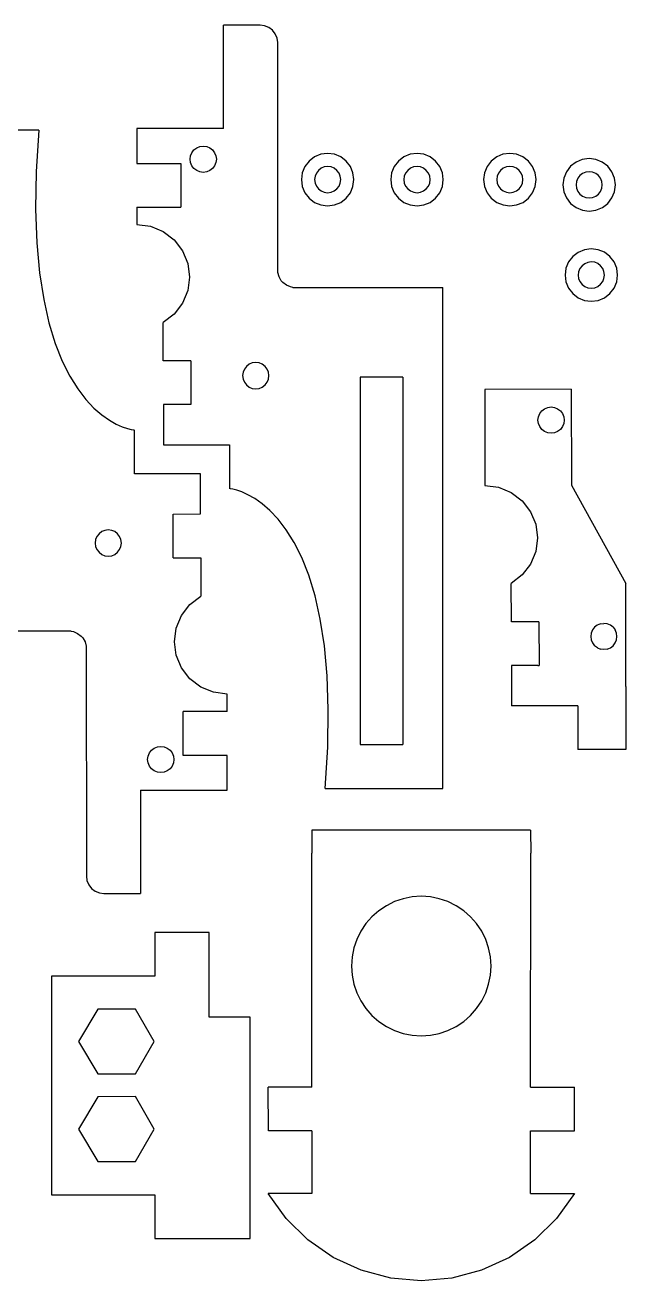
# Model space of a CAD drawing. Header units: millimetres. Extents: x -155 to 135, y -62 to 86.
# Drawn here: x -54.3 to 14.4, y -57.5 to 86.1 of the extents above; entities that cross this region are included whole.
import ezdxf

# ---------------------------------------------------------------- set-up
doc = ezdxf.new("R2010")
doc.units = ezdxf.units.MM

msp = doc.modelspace()

# ---------------------------------------------------------------- linework, layer by layer
for p, q in [((-31.64, 74.29), (-31.65, 86.11)), ((-27.45, 86.11), (-31.65, 86.11)), ((-26.93, 86.04), (-27.45, 86.11)), ((-26.44, 85.84), (-26.93, 86.04)), ((-26.03, 85.52), (-26.44, 85.84)), ((-25.71, 85.11), (-26.03, 85.52)), ((-25.51, 84.62), (-25.71, 85.11)), ((-25.44, 84.11), (-25.51, 84.62)), ((-25.43, 57.83), (-25.44, 84.11)), ((-52.76, 74.09), (-66.2, 74.09)), ((-52.76, 74.09), (-53.05, 69.35)), ((-41.53, 74.29), (-41.53, 70.3)), ((-31.64, 74.29), (-41.53, 74.29)), ((-35.25, 71.52), (-35.01, 71.83)), ((-35.01, 71.83), (-34.7, 72.07)), ((-34.7, 72.07), (-34.34, 72.22)), ((-34.34, 72.22), (-33.95, 72.27)), ((-33.95, 72.27), (-33.56, 72.22)), ((-33.56, 72.22), (-33.2, 72.07)), ((-33.2, 72.07), (-32.89, 71.83)), ((-32.89, 71.83), (-32.65, 71.52)), ((-35.45, 70.77), (-35.4, 71.16)), ((-35.4, 70.38), (-35.45, 70.77)), ((-35.4, 71.16), (-35.25, 71.52)), ((-35.25, 70.02), (-35.4, 70.38)), ((-32.65, 71.52), (-32.5, 71.16)), ((-32.5, 70.38), (-32.65, 70.02)), ((-32.5, 71.16), (-32.45, 70.77)), ((-32.45, 70.77), (-32.5, 70.38)), ((-21.85, 70.56), (-22.33, 69.94)), ((-21.23, 71.04), (-21.85, 70.56)), ((-20.51, 71.34), (-21.23, 71.04)), ((-19.73, 71.44), (-20.51, 71.34)), ((-18.95, 71.34), (-19.73, 71.44)), ((-18.23, 71.04), (-18.95, 71.34)), ((-17.61, 70.56), (-18.23, 71.04)), ((-17.13, 69.94), (-17.61, 70.56)), ((-11.63, 70.56), (-12.11, 69.94)), ((-11.01, 71.04), (-11.63, 70.56)), ((-10.29, 71.34), (-11.01, 71.04)), ((-9.51, 71.44), (-10.29, 71.34)), ((-8.73, 71.34), (-9.51, 71.44)), ((-8.01, 71.04), (-8.73, 71.34)), ((-7.39, 70.56), (-8.01, 71.04)), ((-6.91, 69.94), (-7.39, 70.56)), ((-1.02, 70.56), (-1.5, 69.94)), ((-0.4, 71.04), (-1.02, 70.56)), ((0.32, 71.34), (-0.4, 71.04)), ((1.1, 71.44), (0.32, 71.34)), ((1.88, 71.34), (1.1, 71.44)), ((2.6, 71.04), (1.88, 71.34)), ((3.22, 70.56), (2.6, 71.04)), ((3.7, 69.94), (3.22, 70.56)), ((8.67, 70.43), (8.05, 69.96)), ((9.39, 70.73), (8.67, 70.43)), ((10.17, 70.84), (9.39, 70.73)), ((10.95, 70.74), (10.17, 70.84)), ((11.67, 70.44), (10.95, 70.74)), ((12.29, 69.96), (11.67, 70.44)), ((-53.05, 69.35), (-53.12, 65.07)), ((-41.53, 70.3), (-36.53, 70.3)), ((-36.53, 70.3), (-36.53, 65.3)), ((-35.01, 69.71), (-35.25, 70.02)), ((-34.7, 69.47), (-35.01, 69.71)), ((-34.34, 69.32), (-34.7, 69.47)), ((-33.95, 69.27), (-34.34, 69.32)), ((-33.56, 69.32), (-33.95, 69.27)), ((-33.2, 69.47), (-33.56, 69.32)), ((-32.89, 69.71), (-33.2, 69.47)), ((-32.65, 70.02), (-32.89, 69.71)), ((-22.63, 69.22), (-22.73, 68.44)), ((-22.33, 69.94), (-22.63, 69.22)), ((-21.02, 69.19), (-21.17, 68.83)), ((-20.79, 69.5), (-21.02, 69.19)), ((-20.48, 69.74), (-20.79, 69.5)), ((-20.11, 69.89), (-20.48, 69.74)), ((-19.73, 69.94), (-20.11, 69.89)), ((-19.34, 69.89), (-19.73, 69.94)), ((-18.98, 69.74), (-19.34, 69.89)), ((-18.67, 69.5), (-18.98, 69.74)), ((-18.43, 69.19), (-18.67, 69.5)), ((-18.28, 68.83), (-18.43, 69.19)), ((-16.83, 69.22), (-17.13, 69.94)), ((-16.73, 68.44), (-16.83, 69.22)), ((-12.41, 69.22), (-12.51, 68.44)), ((-12.11, 69.94), (-12.41, 69.22)), ((-10.81, 69.19), (-10.96, 68.83)), ((-10.57, 69.5), (-10.81, 69.19)), ((-10.26, 69.74), (-10.57, 69.5)), ((-9.9, 69.89), (-10.26, 69.74)), ((-9.51, 69.94), (-9.9, 69.89)), ((-9.12, 69.89), (-9.51, 69.94)), ((-8.76, 69.74), (-9.12, 69.89)), ((-8.45, 69.5), (-8.76, 69.74)), ((-8.21, 69.19), (-8.45, 69.5)), ((-8.06, 68.83), (-8.21, 69.19)), ((-6.61, 69.22), (-6.91, 69.94)), ((-6.51, 68.44), (-6.61, 69.22)), ((-1.8, 69.22), (-1.9, 68.44)), ((-1.5, 69.94), (-1.8, 69.22)), ((-0.2, 69.19), (-0.35, 68.83)), ((0.04, 69.5), (-0.2, 69.19)), ((0.35, 69.74), (0.04, 69.5)), ((0.71, 69.89), (0.35, 69.74)), ((1.1, 69.94), (0.71, 69.89)), ((1.49, 69.89), (1.1, 69.94)), ((1.85, 69.74), (1.49, 69.89)), ((2.16, 69.5), (1.85, 69.74)), ((2.4, 69.19), (2.16, 69.5)), ((2.55, 68.83), (2.4, 69.19)), ((4, 69.22), (3.7, 69.94)), ((4.1, 68.44), (4, 69.22)), ((7.57, 69.34), (7.27, 68.61)), ((8.05, 69.96), (7.57, 69.34)), ((9.42, 69.14), (9.11, 68.9)), ((9.78, 69.29), (9.42, 69.14)), ((10.17, 69.34), (9.78, 69.29)), ((10.56, 69.29), (10.17, 69.34)), ((10.92, 69.14), (10.56, 69.29)), ((11.23, 68.9), (10.92, 69.14)), ((12.77, 69.34), (12.29, 69.96)), ((13.07, 68.62), (12.77, 69.34)), ((-22.73, 68.44), (-22.63, 67.66)), ((-22.63, 67.66), (-22.32, 66.94)), ((-21.17, 68.83), (-21.23, 68.44)), ((-21.23, 68.44), (-21.17, 68.05)), ((-21.17, 68.05), (-21.02, 67.69)), ((-21.02, 67.69), (-20.79, 67.38)), ((-18.67, 67.38), (-18.43, 67.69)), ((-18.43, 67.69), (-18.28, 68.05)), ((-18.23, 68.44), (-18.28, 68.83)), ((-18.28, 68.05), (-18.23, 68.44)), ((-17.13, 66.94), (-16.83, 67.67)), ((-16.83, 67.67), (-16.73, 68.44)), ((-12.51, 68.44), (-12.41, 67.66)), ((-12.41, 67.66), (-12.11, 66.94)), ((-10.96, 68.83), (-11.01, 68.44)), ((-11.01, 68.44), (-10.96, 68.05)), ((-10.96, 68.05), (-10.81, 67.69)), ((-10.81, 67.69), (-10.57, 67.38)), ((-8.45, 67.38), (-8.21, 67.69)), ((-8.21, 67.69), (-8.06, 68.05)), ((-8.01, 68.44), (-8.06, 68.83)), ((-8.06, 68.05), (-8.01, 68.44)), ((-6.91, 66.94), (-6.61, 67.67)), ((-6.61, 67.67), (-6.51, 68.44)), ((-1.9, 68.44), (-1.8, 67.66)), ((-1.8, 67.66), (-1.5, 66.94)), ((-0.35, 68.83), (-0.4, 68.44)), ((-0.4, 68.44), (-0.35, 68.05)), ((-0.35, 68.05), (-0.2, 67.69)), ((-0.2, 67.69), (0.04, 67.38)), ((2.16, 67.38), (2.4, 67.69)), ((2.4, 67.69), (2.55, 68.05)), ((2.6, 68.44), (2.55, 68.83)), ((2.55, 68.05), (2.6, 68.44)), ((3.7, 66.94), (4, 67.67)), ((4, 67.67), (4.1, 68.44)), ((7.27, 68.61), (7.17, 67.84)), ((7.17, 67.84), (7.27, 67.06)), ((8.73, 68.22), (8.67, 67.84)), ((8.67, 67.84), (8.73, 67.45)), ((8.87, 68.59), (8.73, 68.22)), ((9.11, 68.9), (8.87, 68.59)), ((11.47, 68.59), (11.23, 68.9)), ((11.62, 68.23), (11.47, 68.59)), ((11.67, 67.84), (11.62, 68.23)), ((11.62, 67.45), (11.67, 67.84)), ((13.17, 67.84), (13.07, 68.62)), ((13.07, 67.06), (13.17, 67.84)), ((-22.32, 66.94), (-21.85, 66.32)), ((-21.85, 66.32), (-21.23, 65.84)), ((-20.79, 67.38), (-20.47, 67.14)), ((-20.47, 67.14), (-20.11, 66.99)), ((-20.11, 66.99), (-19.73, 66.94)), ((-19.73, 66.94), (-19.34, 66.99)), ((-19.34, 66.99), (-18.98, 67.14)), ((-18.98, 67.14), (-18.67, 67.38)), ((-18.22, 65.84), (-17.6, 66.32)), ((-17.6, 66.32), (-17.13, 66.94)), ((-12.11, 66.94), (-11.63, 66.32)), ((-11.63, 66.32), (-11.01, 65.84)), ((-10.57, 67.38), (-10.26, 67.14)), ((-10.26, 67.14), (-9.89, 66.99)), ((-9.89, 66.99), (-9.51, 66.94)), ((-9.51, 66.94), (-9.12, 66.99)), ((-9.12, 66.99), (-8.76, 67.14)), ((-8.76, 67.14), (-8.45, 67.38)), ((-8.01, 65.84), (-7.38, 66.32)), ((-7.38, 66.32), (-6.91, 66.94)), ((-1.5, 66.94), (-1.02, 66.32)), ((-1.02, 66.32), (-0.4, 65.84)), ((0.04, 67.38), (0.35, 67.14)), ((0.35, 67.14), (0.72, 66.99)), ((0.72, 66.99), (1.1, 66.94)), ((1.1, 66.94), (1.49, 66.99)), ((1.49, 66.99), (1.85, 67.14)), ((1.85, 67.14), (2.16, 67.38)), ((2.61, 65.84), (3.23, 66.32)), ((3.23, 66.32), (3.7, 66.94)), ((7.27, 67.06), (7.57, 66.34)), ((7.57, 66.34), (8.05, 65.71)), ((8.73, 67.45), (8.88, 67.09)), ((8.88, 67.09), (9.11, 66.78)), ((9.11, 66.78), (9.43, 66.54)), ((9.43, 66.54), (9.79, 66.39)), ((9.79, 66.39), (10.17, 66.34)), ((10.17, 66.34), (10.56, 66.39)), ((10.56, 66.39), (10.92, 66.54)), ((10.92, 66.54), (11.23, 66.78)), ((11.23, 66.78), (11.47, 67.09)), ((11.47, 67.09), (11.62, 67.45)), ((12.3, 65.72), (12.77, 66.34)), ((12.77, 66.34), (13.07, 67.06)), ((-53.12, 65.07), (-52.98, 61.22)), ((-41.53, 65.3), (-41.53, 63.3)), ((-41.53, 65.3), (-36.53, 65.3)), ((-21.23, 65.84), (-20.5, 65.54)), ((-20.5, 65.54), (-19.73, 65.44)), ((-19.73, 65.44), (-18.95, 65.54)), ((-18.95, 65.54), (-18.22, 65.84)), ((-11.01, 65.84), (-10.28, 65.54)), ((-10.28, 65.54), (-9.51, 65.44)), ((-9.51, 65.44), (-8.73, 65.54)), ((-8.73, 65.54), (-8.01, 65.84)), ((-0.4, 65.84), (0.33, 65.54)), ((0.33, 65.54), (1.1, 65.44)), ((1.1, 65.44), (1.88, 65.54)), ((1.88, 65.54), (2.61, 65.84)), ((8.05, 65.71), (8.67, 65.24)), ((8.67, 65.24), (9.4, 64.94)), ((9.4, 64.94), (10.17, 64.84)), ((10.17, 64.84), (10.95, 64.94)), ((10.95, 64.94), (11.68, 65.24)), ((11.68, 65.24), (12.3, 65.72)), ((-41.53, 63.3), (-39.98, 63.1)), ((-39.98, 63.1), (-38.53, 62.5)), ((-38.53, 62.5), (-37.29, 61.55)), ((-52.98, 61.22), (-52.66, 57.79)), ((-37.29, 61.55), (-36.33, 60.3)), ((9.64, 60.42), (8.92, 60.12)), ((10.42, 60.53), (9.64, 60.42)), ((11.19, 60.42), (10.42, 60.53)), ((11.92, 60.13), (11.19, 60.42)), ((-36.33, 60.3), (-35.73, 58.86)), ((7.82, 59.02), (7.52, 58.3)), ((8.3, 59.65), (7.82, 59.02)), ((8.92, 60.12), (8.3, 59.65)), ((10.03, 58.97), (9.67, 58.82)), ((10.42, 59.03), (10.03, 58.97)), ((10.81, 58.98), (10.42, 59.03)), ((11.17, 58.83), (10.81, 58.98)), ((12.54, 59.65), (11.92, 60.13)), ((13.02, 59.03), (12.54, 59.65)), ((13.32, 58.3), (13.02, 59.03)), ((-52.66, 57.79), (-52.19, 54.74)), ((-35.73, 58.86), (-35.53, 57.3)), ((-25.29, 57.33), (-25.43, 57.83)), ((7.52, 58.3), (7.42, 57.52)), ((7.42, 57.52), (7.52, 56.75)), ((8.97, 57.91), (8.92, 57.52)), ((8.92, 57.52), (8.97, 57.14)), ((9.12, 58.27), (8.97, 57.91)), ((9.36, 58.59), (9.12, 58.27)), ((9.67, 58.82), (9.36, 58.59)), ((11.48, 58.59), (11.17, 58.83)), ((11.72, 58.28), (11.48, 58.59)), ((11.87, 57.92), (11.72, 58.28)), ((11.92, 57.53), (11.87, 57.92)), ((11.87, 57.14), (11.92, 57.53)), ((13.42, 57.53), (13.32, 58.3)), ((13.32, 56.75), (13.42, 57.53)), ((-35.53, 57.3), (-35.73, 55.75)), ((-25.03, 56.87), (-25.29, 57.33)), ((-24.86, 56.68), (-25.03, 56.87)), ((-24.44, 56.36), (-24.86, 56.68)), ((-23.96, 56.16), (-24.44, 56.36)), ((-23.7, 56.11), (-23.96, 56.16)), ((-23.7, 56.11), (-6.56, 56.09)), ((-6.56, -1.19), (-6.56, 56.09)), ((7.52, 56.75), (7.82, 56.02)), ((7.82, 56.02), (8.3, 55.4)), ((8.97, 57.14), (9.12, 56.77)), ((9.12, 56.77), (9.36, 56.46)), ((9.36, 56.46), (9.67, 56.23)), ((9.67, 56.23), (10.03, 56.08)), ((10.03, 56.08), (10.42, 56.03)), ((10.42, 56.03), (10.81, 56.08)), ((10.81, 56.08), (11.17, 56.23)), ((11.17, 56.23), (11.48, 56.47)), ((11.48, 56.47), (11.72, 56.78)), ((11.72, 56.78), (11.87, 57.14)), ((12.54, 55.41), (13.02, 56.03)), ((13.02, 56.03), (13.32, 56.75)), ((-52.19, 54.74), (-51.59, 52.05)), ((-35.73, 55.75), (-36.33, 54.3)), ((8.3, 55.4), (8.92, 54.93)), ((8.92, 54.93), (9.64, 54.63)), ((9.64, 54.63), (10.42, 54.53)), ((10.42, 54.53), (11.2, 54.63)), ((11.2, 54.63), (11.92, 54.93)), ((11.92, 54.93), (12.54, 55.41)), ((-36.33, 54.3), (-37.29, 53.06)), ((-51.59, 52.05), (-50.88, 49.71)), ((-37.29, 53.06), (-38.53, 52.11)), ((-38.52, 47.71), (-38.53, 52.11)), ((-50.88, 49.71), (-50.08, 47.69)), ((-50.08, 47.69), (-49.21, 45.96)), ((-35.37, 47.71), (-38.52, 47.71)), ((-35.37, 47.71), (-35.37, 42.71)), ((-28.34, 47.47), (-28.7, 47.32)), ((-27.95, 47.52), (-28.34, 47.47)), ((-27.56, 47.47), (-27.95, 47.52)), ((-27.2, 47.32), (-27.56, 47.47)), ((-49.21, 45.96), (-48.3, 44.5)), ((-29.4, 46.41), (-29.45, 46.02)), ((-29.45, 46.02), (-29.4, 45.63)), ((-29.25, 46.77), (-29.4, 46.41)), ((-29.01, 47.08), (-29.25, 46.77)), ((-28.7, 47.32), (-29.01, 47.08)), ((-26.89, 47.08), (-27.2, 47.32)), ((-26.65, 46.77), (-26.89, 47.08)), ((-26.5, 46.41), (-26.65, 46.77)), ((-26.45, 46.02), (-26.5, 46.41)), ((-26.5, 45.63), (-26.45, 46.02)), ((-29.4, 45.63), (-29.25, 45.27)), ((-29.25, 45.27), (-29.01, 44.96)), ((-29.01, 44.96), (-28.7, 44.72)), ((-28.7, 44.72), (-28.34, 44.57)), ((-28.34, 44.57), (-27.95, 44.52)), ((-27.95, 44.52), (-27.56, 44.57)), ((-27.56, 44.57), (-27.2, 44.72)), ((-27.2, 44.72), (-26.89, 44.96)), ((-26.89, 44.96), (-26.65, 45.27)), ((-26.65, 45.27), (-26.5, 45.63)), ((-16, 45.85), (-16, 3.85)), ((-11.15, 45.85), (-16, 45.85)), ((-11.15, 45.85), (-11.15, 3.85)), ((-48.3, 44.5), (-47.37, 43.3)), ((-47.37, 43.3), (-46.45, 42.32)), ((8.13, 44.46), (-1.76, 44.45)), ((-1.76, 44.45), (-1.74, 33.46)), ((8.13, 44.46), (8.14, 33.48)), ((-46.45, 42.32), (-45.54, 41.54)), ((-35.37, 42.71), (-38.51, 42.71)), ((-38.51, 42.71), (-38.5, 38.1)), ((4.37, 41.32), (4.52, 41.68)), ((4.52, 41.68), (4.76, 41.99)), ((4.76, 41.99), (5.07, 42.23)), ((5.07, 42.23), (5.43, 42.38)), ((5.43, 42.38), (5.82, 42.44)), ((5.82, 42.44), (6.21, 42.38)), ((6.21, 42.38), (6.57, 42.24)), ((6.57, 42.24), (6.88, 42)), ((6.88, 42), (7.12, 41.69)), ((7.12, 41.69), (7.27, 41.33)), ((-45.54, 41.54), (-44.69, 40.94)), ((-44.69, 40.94), (-43.9, 40.49)), ((-43.9, 40.49), (-43.21, 40.18)), ((4.32, 40.94), (4.37, 41.32)), ((4.37, 40.55), (4.32, 40.94)), ((4.52, 40.19), (4.37, 40.55)), ((7.27, 40.56), (7.12, 40.19)), ((7.27, 41.33), (7.32, 40.94)), ((7.32, 40.94), (7.27, 40.56)), ((-43.21, 40.18), (-42.63, 39.98)), ((-42.63, 39.98), (-42.19, 39.86)), ((-42.19, 39.86), (-41.91, 39.81)), ((-41.91, 39.81), (-41.81, 39.8)), ((-41.81, 34.8), (-41.81, 39.8)), ((4.76, 39.88), (4.52, 40.19)), ((5.07, 39.64), (4.76, 39.88)), ((5.44, 39.49), (5.07, 39.64)), ((5.82, 39.44), (5.44, 39.49)), ((6.21, 39.49), (5.82, 39.44)), ((6.57, 39.64), (6.21, 39.49)), ((6.88, 39.88), (6.57, 39.64)), ((7.12, 40.19), (6.88, 39.88)), ((-38.5, 38.1), (-30.96, 38.1)), ((-30.96, 38.1), (-30.95, 33.1)), ((-34.26, 34.81), (-41.81, 34.8)), ((-34.25, 30.2), (-34.26, 34.81)), ((-30.85, 33.09), (-30.95, 33.1)), ((-30.57, 33.04), (-30.85, 33.09)), ((-30.13, 32.92), (-30.57, 33.04)), ((-1.74, 33.46), (-0.19, 33.26)), ((-0.19, 33.26), (1.26, 32.66)), ((8.14, 33.48), (14.36, 22.27)), ((-29.55, 32.72), (-30.13, 32.92)), ((-28.86, 32.41), (-29.55, 32.72)), ((-28.07, 31.97), (-28.86, 32.41)), ((-27.22, 31.37), (-28.07, 31.97)), ((1.26, 32.66), (2.5, 31.71)), ((2.5, 31.71), (3.46, 30.46)), ((-37.39, 30.19), (-34.25, 30.2)), ((-37.39, 25.19), (-37.39, 30.19)), ((-26.32, 30.59), (-27.22, 31.37)), ((-25.39, 29.61), (-26.32, 30.59)), ((3.46, 30.46), (4.06, 29.02)), ((-24.46, 28.4), (-25.39, 29.61)), ((4.06, 29.02), (4.26, 27.47)), ((-46.11, 27.63), (-46.26, 27.27)), ((-45.87, 27.94), (-46.11, 27.63)), ((-45.56, 28.18), (-45.87, 27.94)), ((-45.2, 28.33), (-45.56, 28.18)), ((-44.81, 28.38), (-45.2, 28.33)), ((-44.42, 28.33), (-44.81, 28.38)), ((-44.06, 28.18), (-44.42, 28.33)), ((-43.75, 27.94), (-44.06, 28.18)), ((-43.51, 27.63), (-43.75, 27.94)), ((-43.36, 27.27), (-43.51, 27.63)), ((-23.55, 26.94), (-24.46, 28.4)), ((4.26, 27.47), (4.06, 25.92)), ((-46.26, 27.27), (-46.31, 26.88)), ((-46.31, 26.88), (-46.26, 26.49)), ((-46.26, 26.49), (-46.11, 26.13)), ((-46.11, 26.13), (-45.87, 25.82)), ((-43.75, 25.82), (-43.51, 26.13)), ((-43.51, 26.13), (-43.36, 26.49)), ((-43.31, 26.88), (-43.36, 27.27)), ((-43.36, 26.49), (-43.31, 26.88)), ((-22.68, 25.22), (-23.55, 26.94)), ((4.06, 25.92), (3.46, 24.47)), ((-45.87, 25.82), (-45.56, 25.58)), ((-45.56, 25.58), (-45.2, 25.43)), ((-45.2, 25.43), (-44.81, 25.38)), ((-44.81, 25.38), (-44.42, 25.43)), ((-44.42, 25.43), (-44.06, 25.58)), ((-44.06, 25.58), (-43.75, 25.82)), ((-37.39, 25.19), (-34.24, 25.19)), ((-34.24, 25.19), (-34.23, 20.8)), ((-21.88, 23.19), (-22.68, 25.22)), ((3.46, 24.47), (2.51, 23.23)), ((-21.17, 20.85), (-21.88, 23.19)), ((2.51, 23.23), (1.27, 22.27)), ((1.28, 17.88), (1.27, 22.27)), ((14.36, 10.48), (14.36, 22.27)), ((-35.48, 19.84), (-34.23, 20.8)), ((-20.57, 18.17), (-21.17, 20.85)), ((-36.43, 18.6), (-35.48, 19.84)), ((-37.03, 17.15), (-36.43, 18.6)), ((-20.1, 15.12), (-20.57, 18.17)), ((4.43, 17.88), (1.28, 17.88)), ((4.43, 17.88), (4.44, 12.88)), ((10.79, 17.25), (10.55, 16.94)), ((11.1, 17.49), (10.79, 17.25)), ((11.46, 17.64), (11.1, 17.49)), ((11.46, 17.64), (11.85, 17.69)), ((12.24, 17.64), (11.85, 17.69)), ((12.6, 17.49), (12.24, 17.64)), ((12.91, 17.26), (12.6, 17.49)), ((12.91, 17.26), (13.15, 16.95)), ((-49.06, 16.8), (-66.2, 16.81)), ((-49.06, 16.8), (-48.8, 16.75)), ((-48.8, 16.75), (-48.32, 16.55)), ((-48.32, 16.55), (-47.9, 16.23)), ((-47.9, 16.23), (-47.73, 16.03)), ((-47.73, 16.03), (-47.47, 15.58)), ((-37.23, 15.6), (-37.03, 17.15)), ((10.4, 16.58), (10.35, 16.2)), ((10.35, 16.2), (10.41, 15.81)), ((10.55, 16.94), (10.4, 16.58)), ((10.41, 15.81), (10.56, 15.45)), ((13.3, 16.58), (13.15, 16.95)), ((13.15, 15.45), (13.3, 15.81)), ((13.35, 16.2), (13.3, 16.58)), ((13.3, 15.81), (13.35, 16.2)), ((-47.47, 15.58), (-47.33, 15.07)), ((-47.33, 15.07), (-47.32, -11.2)), ((-37.03, 14.05), (-37.23, 15.6)), ((-19.78, 11.68), (-20.1, 15.12)), ((10.56, 15.45), (10.79, 15.14)), ((11.11, 14.9), (10.79, 15.14)), ((11.11, 14.9), (11.47, 14.75)), ((11.86, 14.7), (11.47, 14.75)), ((12.24, 14.75), (11.86, 14.7)), ((12.24, 14.75), (12.61, 14.9)), ((12.61, 14.9), (12.92, 15.14)), ((12.92, 15.14), (13.15, 15.45)), ((-36.43, 12.6), (-37.03, 14.05)), ((-35.48, 11.36), (-36.43, 12.6)), ((-19.65, 7.83), (-19.78, 11.68)), ((4.29, 12.88), (1.3, 12.87)), ((1.3, 12.87), (1.31, 10.46)), ((4.29, 12.88), (4.44, 12.88)), ((-34.23, 10.41), (-35.48, 11.36)), ((-32.79, 9.81), (-34.23, 10.41)), ((1.31, 10.46), (1.31, 8.26)), ((14.36, 10.48), (14.37, 3.28)), ((-31.23, 9.6), (-32.79, 9.81)), ((-31.23, 7.6), (-31.23, 9.6)), ((-36.23, 2.6), (-36.23, 7.6)), ((-31.23, 7.6), (-36.23, 7.6)), ((-19.71, 3.55), (-19.65, 7.83)), ((8.86, 8.27), (1.31, 8.26)), ((8.86, 8.27), (8.87, 3.27)), ((-40.26, 2.52), (-40.11, 2.88)), ((-40.11, 2.88), (-39.87, 3.19)), ((-39.87, 3.19), (-39.56, 3.43)), ((-39.56, 3.43), (-39.2, 3.58)), ((-39.2, 3.58), (-38.81, 3.63)), ((-38.81, 3.63), (-38.42, 3.58)), ((-38.42, 3.58), (-38.06, 3.43)), ((-38.06, 3.43), (-37.75, 3.19)), ((-37.75, 3.19), (-37.51, 2.88)), ((-37.51, 2.88), (-37.36, 2.52)), ((-20, -1.19), (-19.71, 3.55)), ((-16, 3.85), (-11.15, 3.85)), ((14.37, 3.28), (8.87, 3.27)), ((-40.31, 2.13), (-40.26, 2.52)), ((-40.26, 1.75), (-40.31, 2.13)), ((-40.11, 1.38), (-40.26, 1.75)), ((-37.36, 1.75), (-37.51, 1.38)), ((-37.36, 2.52), (-37.31, 2.13)), ((-37.31, 2.13), (-37.36, 1.75)), ((-31.23, 2.6), (-36.23, 2.6)), ((-31.23, -1.38), (-31.23, 2.6)), ((-39.87, 1.07), (-40.11, 1.38)), ((-39.56, 0.83), (-39.87, 1.07)), ((-39.2, 0.68), (-39.56, 0.83)), ((-38.81, 0.63), (-39.2, 0.68)), ((-38.42, 0.68), (-38.81, 0.63)), ((-38.06, 0.83), (-38.42, 0.68)), ((-37.75, 1.07), (-38.06, 0.83)), ((-37.51, 1.38), (-37.75, 1.07)), ((-41.12, -1.38), (-41.12, -13.2)), ((-41.12, -1.38), (-31.23, -1.38)), ((-20, -1.19), (-6.56, -1.19)), ((-21.52, -5.95), (-21.52, -8.59)), ((3.48, -5.95), (-21.52, -5.95)), ((3.48, -5.95), (3.49, -8.59)), ((-21.52, -35.33), (-21.52, -8.59)), ((3.48, -35.33), (3.49, -8.59)), ((-47.32, -11.2), (-47.25, -11.72)), ((-47.25, -11.72), (-47.05, -12.2)), ((-47.05, -12.2), (-46.73, -12.62)), ((-46.73, -12.62), (-46.32, -12.94)), ((-46.32, -12.94), (-45.83, -13.13)), ((-45.83, -13.13), (-45.32, -13.2)), ((-45.32, -13.2), (-41.12, -13.2)), ((-12.07, -14.13), (-13.01, -14.59)), ((-11.08, -13.79), (-12.07, -14.13)), ((-10.06, -13.59), (-11.08, -13.79)), ((-9.02, -13.52), (-10.06, -13.59)), ((-7.98, -13.59), (-9.02, -13.52)), ((-6.96, -13.79), (-7.98, -13.59)), ((-5.97, -14.13), (-6.96, -13.79)), ((-5.03, -14.59), (-5.97, -14.13)), ((-13.87, -15.17), (-14.66, -15.86)), ((-13.01, -14.59), (-13.87, -15.17)), ((-4.16, -15.17), (-5.03, -14.59)), ((-3.38, -15.86), (-4.16, -15.17)), ((-15.35, -16.64), (-15.93, -17.51)), ((-14.66, -15.86), (-15.35, -16.64)), ((-2.69, -16.64), (-3.38, -15.86)), ((-2.11, -17.51), (-2.69, -16.64)), ((-33.28, -17.65), (-39.49, -17.65)), ((-39.49, -17.65), (-39.49, -22.65)), ((-33.28, -27.35), (-33.28, -17.65)), ((-16.39, -18.45), (-16.72, -19.43)), ((-15.93, -17.51), (-16.39, -18.45)), ((-1.65, -18.45), (-2.11, -17.51)), ((-1.32, -19.43), (-1.65, -18.45)), ((-16.72, -19.43), (-16.93, -20.46)), ((-1.11, -20.46), (-1.32, -19.43)), ((-16.93, -20.46), (-16.99, -21.5)), ((-16.99, -21.5), (-16.93, -22.54)), ((-1.04, -21.5), (-1.11, -20.46)), ((-1.11, -22.54), (-1.04, -21.5)), ((-51.31, -22.65), (-51.31, -47.64)), ((-39.49, -22.65), (-51.31, -22.65)), ((-16.93, -22.54), (-16.72, -23.56)), ((-1.32, -23.56), (-1.11, -22.54)), ((-16.72, -23.56), (-16.39, -24.55)), ((-1.65, -24.55), (-1.32, -23.56)), ((-16.39, -24.55), (-15.93, -25.49)), ((-15.93, -25.49), (-15.35, -26.35)), ((-2.69, -26.35), (-2.11, -25.49)), ((-2.11, -25.49), (-1.65, -24.55)), ((-46, -26.44), (-48.2, -30.14)), ((-41.7, -26.44), (-46, -26.44)), ((-39.57, -30.14), (-41.7, -26.44)), ((-15.35, -26.35), (-14.66, -27.14)), ((-14.66, -27.14), (-13.87, -27.82)), ((-4.16, -27.82), (-3.38, -27.14)), ((-3.38, -27.14), (-2.69, -26.35)), ((-28.58, -27.35), (-33.28, -27.35)), ((-28.58, -52.64), (-28.58, -27.35)), ((-13.87, -27.82), (-13.01, -28.4)), ((-13.01, -28.4), (-12.07, -28.87)), ((-5.97, -28.87), (-5.03, -28.4)), ((-5.03, -28.4), (-4.16, -27.82)), ((-48.2, -30.14), (-46, -33.84)), ((-41.7, -33.84), (-39.57, -30.14)), ((-12.07, -28.87), (-11.08, -29.2)), ((-11.08, -29.2), (-10.06, -29.4)), ((-10.06, -29.4), (-9.02, -29.47)), ((-9.02, -29.47), (-7.98, -29.4)), ((-7.98, -29.4), (-6.96, -29.2)), ((-6.96, -29.2), (-5.97, -28.87)), ((-46, -33.84), (-41.7, -33.84)), ((-21.52, -35.33), (-26.52, -35.33)), ((-26.51, -40.33), (-26.52, -35.33)), ((3.48, -35.33), (8.48, -35.33)), ((8.48, -40.33), (8.48, -35.33)), ((-46, -36.44), (-48.2, -40.14)), ((-41.7, -36.42), (-46, -36.44)), ((-39.56, -40.13), (-41.7, -36.42)), ((-48.2, -40.14), (-46, -43.84)), ((-41.7, -43.84), (-39.56, -40.13)), ((-21.52, -40.33), (-26.51, -40.33)), ((-21.52, -40.33), (-21.52, -47.5)), ((3.48, -47.5), (3.48, -40.33)), ((3.48, -40.33), (8.48, -40.33)), ((-46, -43.84), (-41.7, -43.84)), ((-51.31, -47.64), (-39.49, -47.64)), ((-39.49, -47.64), (-39.49, -52.64)), ((-21.52, -47.5), (-26.52, -47.5)), ((-24.48, -50.36), (-26.52, -47.5)), ((3.48, -47.5), (8.48, -47.5)), ((8.48, -47.5), (6.45, -50.36)), ((-21.98, -52.82), (-24.48, -50.36)), ((6.45, -50.36), (3.95, -52.82)), ((-39.49, -52.64), (-28.58, -52.64)), ((-19.1, -54.82), (-21.98, -52.82)), ((3.95, -52.82), (1.06, -54.82)), ((-15.91, -56.29), (-19.1, -54.82)), ((1.06, -54.82), (-2.13, -56.29)), ((-12.52, -57.2), (-15.91, -56.29)), ((-9.02, -57.5), (-12.52, -57.2)), ((-5.52, -57.2), (-9.02, -57.5)), ((-2.13, -56.29), (-5.52, -57.2))]:
    msp.add_line(p, q)

doc.saveas('drawing.dxf')
